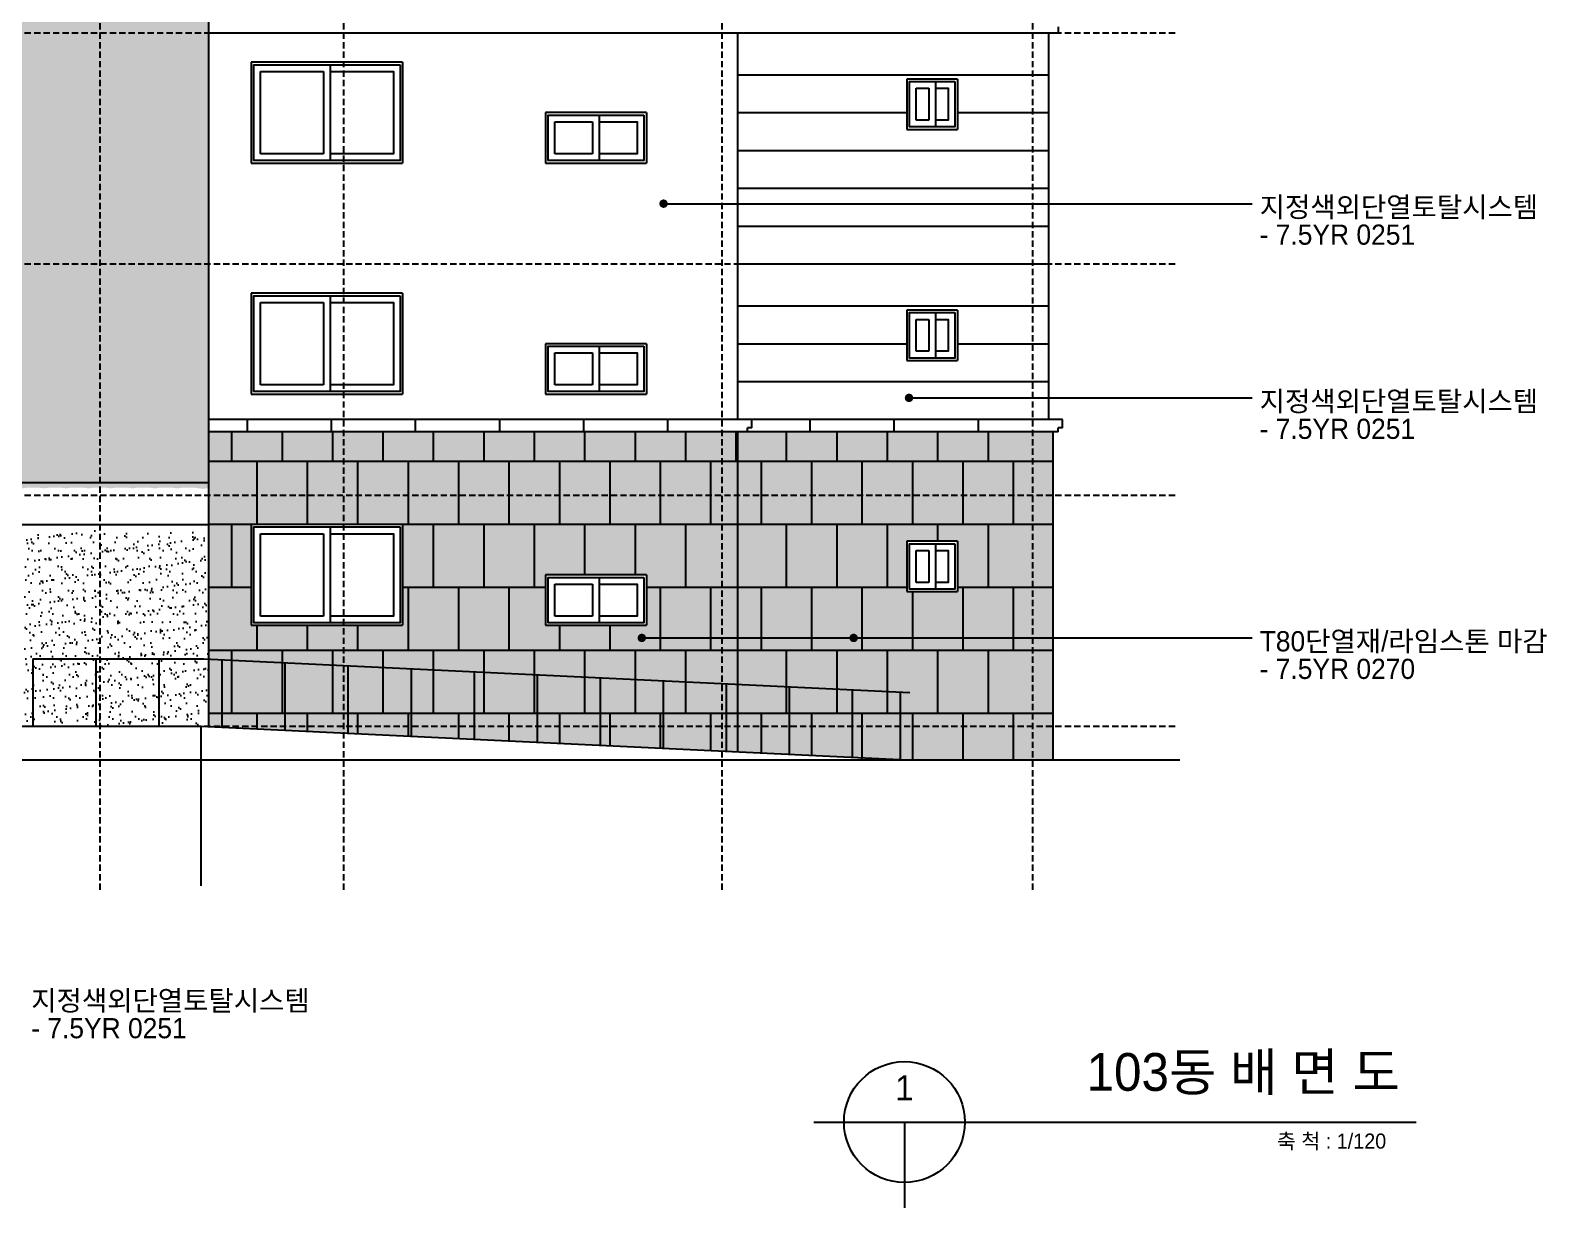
# Model space of a CAD drawing. Extents: x 11416736 to 11582377, y -14295679 to -14163266.
# Drawn here: x 11564336 to 11582377, y -14295679 to -14281668 of the extents above; entities that cross this region are included whole.
import ezdxf
from ezdxf.enums import TextEntityAlignment as Align

# ---------------------------------------------------------------- set-up
doc = ezdxf.new("R2010")
doc.units = 0
doc.header["$LTSCALE"] = 50
doc.header["$MEASUREMENT"] = 0
doc.linetypes.add('HIDDEN', pattern=[0.375, 0.25, -0.125])
for name, color, linetype in [('! 01 진한선', 2, 'CONTINUOUS'), ('! 02 중간선_01', 3, 'CONTINUOUS'), ('! 03 중간선_02', 145, 'CONTINUOUS'), ('! 04 가는선_01', 253, 'CONTINUOUS'), ('! 05 가는선_02', 252, 'CONTINUOUS'), ('! 06 중심선', 11, 'CONTINUOUS'), ('! 12 지시선_안내선', 252, 'CONTINUOUS'), ('! 22 text 진한선', 7, 'CONTINUOUS'), ('! 30 스크린 15', 15, 'CONTINUOUS'), ('! 30 스크린 40', 53, 'CONTINUOUS'), ('TEX', 3, 'CONTINUOUS')]:
    doc.layers.add(name, color=color, linetype=linetype)
doc.styles.add('굴림', font='Gulim.ttf')

msp = doc.modelspace()

# ---------------------------------------------------------------- hatches: boundary and pattern name
at = {"layer": '! 30 스크린 15', "ltscale": 30}
h = msp.add_hatch(color=17, dxfattribs=at)
h.dxf.hatch_style = 1
h.paths.add_polyline_path([(11574765.6, -14288348.3), (11575365.6, -14288348.3), (11575365.6, -14287748.3), (11574765.6, -14287748.3)], flags=16)
h.paths.add_polyline_path([(11574795.6, -14288318.3), (11575335.6, -14288318.3), (11575335.6, -14287778.3), (11574795.6, -14287778.3)], flags=0)
h.paths.add_polyline_path([(11574875.6, -14288238.3), (11575025.6, -14288238.3), (11575025.6, -14287858.3), (11574875.6, -14287858.3)], flags=0)
h.paths.add_polyline_path([(11575255.6, -14287858.3), (11575105.6, -14287778.3), (11575105.6, -14288238.3), (11575255.6, -14288238.3)], flags=0)
h.paths.add_polyline_path([(11572755.6, -14290252.6), (11574765.6, -14290348.3), (11576500.6, -14290348.3), (11576500.6, -14286448.3), (11572755.6, -14286448.3)])
h = msp.add_hatch(color=17, dxfattribs=at)
h.dxf.hatch_style = 1
h.paths.add_polyline_path([(11574765.6, -14288348.3), (11575365.6, -14288348.3), (11575365.6, -14287748.3), (11574765.6, -14287748.3)], flags=16)
h.paths.add_polyline_path([(11574795.6, -14288318.3), (11575335.6, -14288318.3), (11575335.6, -14287778.3), (11574795.6, -14287778.3)], flags=0)
h.paths.add_polyline_path([(11574875.6, -14288238.3), (11575025.6, -14288238.3), (11575025.6, -14287858.3), (11574875.6, -14287858.3)], flags=0)
h.paths.add_polyline_path([(11575105.6, -14288238.3), (11575255.6, -14288238.3), (11575255.6, -14287858.3), (11575105.6, -14287858.3)], flags=0)
h.paths.add_polyline_path([(11572755.6, -14290252.6), (11574765.6, -14290348.3), (11576500.6, -14290348.3), (11576500.6, -14286448.3), (11572755.6, -14286448.3)])
at = {"layer": '! 30 스크린 40', "ltscale": 30}
h = msp.add_hatch(dxfattribs=at)
h.set_pattern_fill('AR-SAND', color=256, scale=100)
h.set_pattern_definition([(37.5, (2965136.8, -10417321.28), (-6.2993358, 192.682377), [0, -152, 0, -170, 0, -162.5]), (7.5, (2965136.8, -10417321.28), (176.9776705, 282.2146065), [0, -82, 0, -137, 0, -52.5]), (327.5, (2965013.8, -10417321.28), (311.4141862, 0.5659054), [0, -50, 0, -180, 0, -235]), (317.5, (2965013.8, -10417321.28), (300.6126605, 87.7675565), [0, -25, 0, -118, 0, -135])])
edge = h.paths.add_edge_path()
edge.add_ellipse((11563840.9, -14287115.2), major_axis=(75, 0), ratio=0.8918919, start_angle=3.88521, end_angle=176.11479, ccw=False)
edge.add_arc((11563972.7, -14286896.2), 221.9, 255.11552, 284.88448)
edge.add_ellipse((11564104.6, -14287115.2), major_axis=(75, 0), ratio=0.8918919, start_angle=3.88521, end_angle=176.11479, ccw=False)
edge.add_arc((11564236.4, -14286896.2), 221.9, 255.11552, 284.88448)
edge.add_ellipse((11564368.2, -14287115.2), major_axis=(75, 0), ratio=0.8918919, start_angle=3.88521, end_angle=176.11479, ccw=False)
edge.add_arc((11564500.1, -14286896.2), 221.9, 255.11552, 284.88448)
edge.add_ellipse((11564631.9, -14287115.2), major_axis=(75, 0), ratio=0.8918919, start_angle=3.88521, end_angle=176.11479, ccw=False)
edge.add_arc((11564763.7, -14286896.2), 221.9, 255.11552, 284.88448)
edge.add_ellipse((11564895.5, -14287115.2), major_axis=(75, 0), ratio=0.8918919, start_angle=3.88521, end_angle=176.11479, ccw=False)
edge.add_arc((11565027.4, -14286896.2), 221.9, 255.11552, 284.88448)
edge.add_ellipse((11565159.2, -14287115.2), major_axis=(75, 0), ratio=0.8918919, start_angle=3.88521, end_angle=176.11479, ccw=False)
edge.add_arc((11565291, -14286896.2), 221.9, 255.11552, 284.88448)
edge.add_ellipse((11565422.9, -14287115.2), major_axis=(75, 0), ratio=0.8918919, start_angle=3.88521, end_angle=176.11479, ccw=False)
edge.add_arc((11565554.7, -14286896.2), 221.9, 255.11552, 284.88448)
edge.add_ellipse((11565686.5, -14287115.2), major_axis=(75, 0), ratio=0.8918919, start_angle=3.88521, end_angle=176.11479, ccw=False)
edge.add_arc((11565818.4, -14286896.2), 221.9, 255.11552, 284.88448)
edge.add_ellipse((11565950.2, -14287115.2), major_axis=(75, 0), ratio=0.8918919, start_angle=3.88521, end_angle=176.11479, ccw=False)
edge.add_arc((11566082, -14286896.2), 221.9, 255.11552, 284.88448)
edge.add_ellipse((11566213.8, -14287115.2), major_axis=(75, 0), ratio=0.8918919, start_angle=3.88521, end_angle=176.11479, ccw=False)
edge.add_arc((11566392.5, -14286644), 478, 257.45549, 277.59102)
edge.add_line((11566455.6, -14287117.9), (11566455.6, -14279998.3))
edge.add_line((11566455.6, -14279998.3), (11557875.6, -14279998.3))
edge.add_line((11557875.6, -14279998.3), (11557875.6, -14281698.3))
edge.add_line((11557875.6, -14281698.3), (11563715.6, -14281698.3))
edge.add_line((11563715.6, -14281698.3), (11563715.6, -14287118))
edge.add_arc((11563709.1, -14286896.2), 221.9, 271.69614, 284.88448)
h = msp.add_hatch(color=256, dxfattribs=at)
h.dxf.hatch_style = 1
h.paths.add_polyline_path([(11568765.6, -14288748.3), (11568765.6, -14287548.3), (11566965.6, -14287548.3), (11566965.6, -14288748.3)], flags=16)
h.paths.add_polyline_path([(11568735.6, -14288718.3), (11568735.6, -14287578.3), (11566995.6, -14287578.3), (11566995.6, -14288718.3)], flags=0)
h.paths.add_polyline_path([(11568655.6, -14288638.3), (11568655.6, -14287658.3), (11567905.6, -14287658.3), (11567905.6, -14288638.3)], flags=0)
h.paths.add_polyline_path([(11567825.6, -14288638.3), (11567825.6, -14287658.3), (11567075.6, -14287658.3), (11567075.6, -14288638.3)], flags=0)
h.paths.add_polyline_path([(11570465.6, -14288748.3), (11571665.6, -14288748.3), (11571665.6, -14288148.3), (11570465.6, -14288148.3)], flags=16)
h.paths.add_polyline_path([(11570495.6, -14288718.3), (11571635.6, -14288718.3), (11571635.6, -14288178.3), (11570495.6, -14288178.3)], flags=0)
h.paths.add_polyline_path([(11570575.6, -14288638.3), (11571025.6, -14288638.3), (11571025.6, -14288258.3), (11570575.6, -14288258.3)], flags=0)
h.paths.add_polyline_path([(11571105.6, -14288638.3), (11571555.6, -14288638.3), (11571555.6, -14288258.3), (11571105.6, -14288258.3)], flags=0)
h.paths.add_polyline_path([(11572755.6, -14290252.6), (11572755.6, -14286448.3), (11566455.6, -14286448.3), (11566455.6, -14289952.6)])
h = msp.add_hatch(dxfattribs=at)
h.set_pattern_fill('AR-SAND', color=256, scale=100)
h.set_pattern_definition([(37.5, (2965236.8, -10417321.28), (-6.2993358, 192.682377), [0, -152, 0, -170, 0, -162.5]), (7.5, (2965236.8, -10417321.28), (176.9776705, 282.2146065), [0, -82, 0, -137, 0, -52.5]), (327.5, (2965113.8, -10417321.28), (311.4141862, 0.5659054), [0, -50, 0, -180, 0, -235]), (317.5, (2965113.8, -10417321.28), (300.6126605, 87.7675565), [0, -25, 0, -118, 0, -135])])
edge = h.paths.add_edge_path()
edge.add_arc((11564336.4, -14287362.5), 262.5, 255.06598, 270.85351, ccw=False)
edge.add_ellipse((11564204.6, -14287581.5), major_axis=(75, 0), ratio=0.8918919, start_angle=324.52556, end_angle=328.86247, ccw=False)
edge.add_line((11564265.6, -14287620.5), (11564265.6, -14289948.3))
edge.add_line((11564265.6, -14289948.3), (11564340.3, -14289948.3))
edge.add_line((11564340.3, -14289948.3), (11564340.3, -14287624.9))
edge = h.paths.add_edge_path()
edge.add_arc((11564863.7, -14287362.5), 262.5, 255.06598, 268.49514, ccw=False)
edge.add_ellipse((11564731.9, -14287581.5), major_axis=(75, 0), ratio=0.8918919, start_angle=211.13753, end_angle=328.86247, ccw=False)
edge.add_arc((11564600.1, -14287362.5), 262.5, 255.06598, 284.93402, ccw=False)
edge.add_ellipse((11564468.2, -14287581.5), major_axis=(75, 0), ratio=0.8918919, start_angle=211.13753, end_angle=328.86247, ccw=False)
edge.add_arc((11564336.4, -14287362.5), 262.5, 270.85351, 284.93402, ccw=False)
edge.add_line((11564340.3, -14287624.9), (11564340.3, -14289948.3))
edge.add_line((11564340.3, -14289948.3), (11564365.6, -14289948.3))
edge.add_line((11564365.6, -14289948.3), (11564365.6, -14289148.3))
edge.add_line((11564365.6, -14289148.3), (11564856.8, -14289148.3))
edge.add_line((11564856.8, -14289148.3), (11564856.8, -14287624.9))
edge = h.paths.add_edge_path()
edge.add_arc((11565391, -14287362.5), 262.5, 255.06598, 262.00749, ccw=False)
edge.add_ellipse((11565259.2, -14287581.5), major_axis=(75, 0), ratio=0.8918919, start_angle=211.13753, end_angle=328.86247, ccw=False)
edge.add_arc((11565127.4, -14287362.5), 262.5, 255.06598, 284.93402, ccw=False)
edge.add_ellipse((11564995.5, -14287581.5), major_axis=(75, 0), ratio=0.8918919, start_angle=211.13753, end_angle=328.86247, ccw=False)
edge.add_arc((11564863.7, -14287362.5), 262.5, 268.49514, 284.93402, ccw=False)
edge.add_line((11564856.8, -14287624.9), (11564856.8, -14289148.3))
edge.add_line((11564856.8, -14289148.3), (11565354.5, -14289148.3))
edge.add_line((11565354.5, -14289148.3), (11565354.5, -14287622.4))
edge = h.paths.add_edge_path()
edge.add_arc((11566182, -14287362.5), 262.5, 255.06598, 258.79276, ccw=False)
edge.add_ellipse((11566050.2, -14287581.5), major_axis=(75, 0), ratio=0.8918919, start_angle=211.13753, end_angle=328.86247, ccw=False)
edge.add_arc((11565918.4, -14287362.5), 262.5, 255.06598, 284.93402, ccw=False)
edge.add_ellipse((11565786.5, -14287581.5), major_axis=(75, 0), ratio=0.8918919, start_angle=211.13753, end_angle=328.86247, ccw=False)
edge.add_arc((11565654.7, -14287362.5), 262.5, 255.06598, 284.93402, ccw=False)
edge.add_ellipse((11565522.9, -14287581.5), major_axis=(75, 0), ratio=0.8918919, start_angle=211.13753, end_angle=328.86247, ccw=False)
edge.add_arc((11565391, -14287362.5), 262.5, 262.00749, 284.93402, ccw=False)
edge.add_line((11565354.5, -14287622.4), (11565354.5, -14289148.3))
edge.add_line((11565354.5, -14289148.3), (11566131, -14289148.3))
edge.add_line((11566131, -14289148.3), (11566131, -14287619.9))
edge = h.paths.add_edge_path()
edge.add_arc((11566445.7, -14287362.5), 262.5, 255.06598, 272.17636, ccw=False)
edge.add_ellipse((11566313.8, -14287581.5), major_axis=(75, 0), ratio=0.8918919, start_angle=211.13753, end_angle=328.86247, ccw=False)
edge.add_arc((11566182, -14287362.5), 262.5, 258.79276, 284.93402, ccw=False)
edge.add_line((11566131, -14287619.9), (11566131, -14289148.3))
edge.add_line((11566131, -14289148.3), (11566403.1, -14289148.3))
edge.add_line((11566403.1, -14289148.3), (11566455.6, -14289153.2))
edge.add_line((11566455.6, -14289153.2), (11566455.6, -14287624.8))
h.paths.add_polyline_path([(11566455.6, -14289153.2), (11566403.1, -14289148.3), (11566131, -14289148.3), (11566131, -14289948.3), (11566365.6, -14289948.3), (11566455.6, -14289956.7)])
h.paths.add_polyline_path([(11566131, -14289148.3), (11565865.6, -14289148.3), (11565865.6, -14289948.3), (11566131, -14289948.3)])
h.paths.add_polyline_path([(11565865.6, -14289148.3), (11565354.5, -14289148.3), (11565354.5, -14289948.3), (11565865.6, -14289948.3)])
h.paths.add_polyline_path([(11565354.5, -14289148.3), (11565115.6, -14289148.3), (11565115.6, -14289948.3), (11565354.5, -14289948.3)])
h.paths.add_polyline_path([(11565115.6, -14289148.3), (11564856.8, -14289148.3), (11564856.8, -14289948.3), (11565115.6, -14289948.3)])
h.paths.add_polyline_path([(11564856.8, -14289148.3), (11564365.6, -14289148.3), (11564365.6, -14289948.3), (11564856.8, -14289948.3)], flags=17)

# ---------------------------------------------------------------- linework, layer by layer
at = {"layer": '! 01 진한선', "ltscale": 30}
for p, q in [((11566455.6, -14279998.3), (11566455.6, -14287117.9)), ((11561025.6, -14287048.3), (11566455.6, -14287048.3)), ((11566455.6, -14287048.3), (11566455.6, -14287548.3)), ((11561025.6, -14287548.3), (11566455.6, -14287548.3)), ((11566455.6, -14287548.3), (11566455.6, -14289952.6)), ((11559615.6, -14289948.3), (11566365.6, -14289948.3)), ((11566365.6, -14289948.3), (11574765.6, -14290348.3))]:
    msp.add_line(p, q, dxfattribs=at)
at = {"layer": '! 01 진한선', "color": 7, "linetype": 'Continuous'}
msp.add_line((11542132.5, -14290348.3), (11578012.4, -14290348.3), dxfattribs=at)
at = {"layer": '! 02 중간선_01'}
for p, q in [((11576570.7, -14281698.3), (11576570.7, -14281627.2)), ((11566455.6, -14281698.3), (11576570.7, -14281698.3)), ((11572755.6, -14286298.3), (11572755.6, -14281698.3)), ((11576450.6, -14281698.3), (11576450.6, -14286298.3)), ((11576615.6, -14286298.3), (11566455.6, -14286298.3)), ((11572920.6, -14286398.3), (11572920.6, -14286298.3)), ((11576615.6, -14286398.3), (11576615.6, -14286298.3)), ((11576565.6, -14286448.3), (11566455.6, -14286448.3)), ((11572755.6, -14290252.6), (11572755.6, -14286448.3)), ((11572920.6, -14286398.3), (11572870.6, -14286398.3)), ((11572870.6, -14286448.3), (11572870.6, -14286398.3)), ((11576500.6, -14286448.3), (11576500.6, -14290348.3)), ((11576615.6, -14286398.3), (11576565.6, -14286398.3)), ((11576565.6, -14286448.3), (11576565.6, -14286398.3))]:
    msp.add_line(p, q, dxfattribs=at)
at = {"layer": '! 03 중간선_02'}
for p, q in [((11566965.6, -14282048.3), (11566965.6, -14283248.3)), ((11568765.6, -14282048.3), (11566965.6, -14282048.3)), ((11568765.6, -14282048.3), (11568765.6, -14283248.3)), ((11574765.6, -14282248.3), (11574765.6, -14282848.3)), ((11575365.6, -14282248.3), (11574765.6, -14282248.3)), ((11575365.6, -14282248.3), (11575365.6, -14282848.3)), ((11570465.6, -14282648.3), (11570465.6, -14283248.3)), ((11571665.6, -14282648.3), (11570465.6, -14282648.3)), ((11571665.6, -14282648.3), (11571665.6, -14283248.3)), ((11574765.6, -14282848.3), (11575365.6, -14282848.3)), ((11566965.6, -14283248.3), (11568765.6, -14283248.3)), ((11570465.6, -14283248.3), (11571665.6, -14283248.3)), ((11566965.6, -14284798.3), (11566965.6, -14285998.3)), ((11568765.6, -14284798.3), (11566965.6, -14284798.3)), ((11568765.6, -14284798.3), (11568765.6, -14285998.3)), ((11574765.6, -14284998.3), (11574765.6, -14285598.3)), ((11575365.6, -14284998.3), (11574765.6, -14284998.3)), ((11575365.6, -14284998.3), (11575365.6, -14285598.3)), ((11570465.6, -14285398.3), (11570465.6, -14285998.3)), ((11571665.6, -14285398.3), (11570465.6, -14285398.3)), ((11571665.6, -14285398.3), (11571665.6, -14285998.3)), ((11574765.6, -14285598.3), (11575365.6, -14285598.3)), ((11566965.6, -14285998.3), (11568765.6, -14285998.3)), ((11570465.6, -14285998.3), (11571665.6, -14285998.3)), ((11566965.6, -14287548.3), (11566965.6, -14288748.3)), ((11568765.6, -14287548.3), (11566965.6, -14287548.3)), ((11568765.6, -14287548.3), (11568765.6, -14288748.3)), ((11574765.6, -14287748.3), (11574765.6, -14288348.3)), ((11575365.6, -14287748.3), (11574765.6, -14287748.3)), ((11575365.6, -14287748.3), (11575365.6, -14288348.3)), ((11570465.6, -14288148.3), (11570465.6, -14288748.3)), ((11571665.6, -14288148.3), (11570465.6, -14288148.3)), ((11571665.6, -14288148.3), (11571665.6, -14288748.3)), ((11574765.6, -14288348.3), (11575365.6, -14288348.3)), ((11566965.6, -14288748.3), (11568765.6, -14288748.3)), ((11570465.6, -14288748.3), (11571665.6, -14288748.3))]:
    msp.add_line(p, q, dxfattribs=at)
at = {"layer": '! 04 가는선_01', "color": 9}
for p, q in [((11567075.6, -14283138.3), (11567075.6, -14282158.3)), ((11567825.6, -14282158.3), (11567825.6, -14283138.3)), ((11567905.6, -14282078.3), (11567905.6, -14283218.3)), ((11574875.6, -14282738.3), (11574875.6, -14282358.3)), ((11575025.6, -14282358.3), (11575025.6, -14282738.3)), ((11575105.6, -14282278.3), (11575105.6, -14282818.3)), ((11570575.6, -14283138.3), (11570575.6, -14282758.3)), ((11571025.6, -14282758.3), (11571025.6, -14283138.3)), ((11571105.6, -14282678.3), (11571105.6, -14283218.3)), ((11567075.6, -14285888.3), (11567075.6, -14284908.3)), ((11567825.6, -14284908.3), (11567825.6, -14285888.3)), ((11567905.6, -14284828.3), (11567905.6, -14285968.3)), ((11575105.6, -14285028.3), (11575105.6, -14285568.3)), ((11574875.6, -14285488.3), (11574875.6, -14285108.3)), ((11575025.6, -14285108.3), (11575025.6, -14285488.3)), ((11571105.6, -14285428.3), (11571105.6, -14285968.3)), ((11570575.6, -14285888.3), (11570575.6, -14285508.3)), ((11571025.6, -14285508.3), (11571025.6, -14285888.3)), ((11567905.6, -14287578.3), (11567905.6, -14288718.3)), ((11567075.6, -14288638.3), (11567075.6, -14287658.3)), ((11567825.6, -14287658.3), (11567825.6, -14288638.3)), ((11575105.6, -14287778.3), (11575105.6, -14288318.3)), ((11574875.6, -14288238.3), (11574875.6, -14287858.3)), ((11575025.6, -14287858.3), (11575025.6, -14288238.3)), ((11570575.6, -14288638.3), (11570575.6, -14288258.3)), ((11571025.6, -14288258.3), (11571025.6, -14288638.3)), ((11571105.6, -14288178.3), (11571105.6, -14288718.3)), ((11564365.6, -14289148.3), (11564365.6, -14289948.3)), ((11564365.6, -14289148.3), (11566398.9, -14289148.3)), ((11565115.6, -14289148.3), (11565115.6, -14289948.3)), ((11565865.6, -14289148.3), (11565865.6, -14289948.3)), ((11566398.9, -14289148.3), (11574798.9, -14289548.3)), ((11566615.6, -14289158.6), (11566615.6, -14289960.2)), ((11567365.6, -14289194.3), (11567365.6, -14289995.9)), ((11568115.6, -14289230), (11568115.6, -14290031.6)), ((11568865.6, -14289265.7), (11568865.6, -14290067.3)), ((11569615.6, -14289301.5), (11569615.6, -14290103)), ((11570365.6, -14289337.2), (11570365.6, -14290138.8)), ((11571115.6, -14289372.9), (11571115.6, -14290174.5)), ((11571865.6, -14289408.6), (11571865.6, -14290210.2)), ((11572615.6, -14289444.3), (11572615.6, -14290245.9)), ((11573365.6, -14289480), (11573365.6, -14290281.6)), ((11574115.6, -14289515.7), (11574115.6, -14290317.3)), ((11574684.1, -14289547.6), (11574684.1, -14290344.4))]:
    msp.add_line(p, q, dxfattribs=at)
for points in [[(11568735.6, -14282078.3), (11568735.6, -14283218.3), (11566995.6, -14283218.3), (11566995.6, -14282078.3)], [(11575335.6, -14282278.3), (11575335.6, -14282818.3), (11574795.6, -14282818.3), (11574795.6, -14282278.3)], [(11571635.6, -14282678.3), (11571635.6, -14283218.3), (11570495.6, -14283218.3), (11570495.6, -14282678.3)], [(11568735.6, -14284828.3), (11568735.6, -14285968.3), (11566995.6, -14285968.3), (11566995.6, -14284828.3)], [(11575335.6, -14285028.3), (11575335.6, -14285568.3), (11574795.6, -14285568.3), (11574795.6, -14285028.3)], [(11571635.6, -14285428.3), (11571635.6, -14285968.3), (11570495.6, -14285968.3), (11570495.6, -14285428.3)], [(11568735.6, -14287578.3), (11568735.6, -14288718.3), (11566995.6, -14288718.3), (11566995.6, -14287578.3)], [(11575335.6, -14287778.3), (11575335.6, -14288318.3), (11574795.6, -14288318.3), (11574795.6, -14287778.3)], [(11571635.6, -14288178.3), (11571635.6, -14288718.3), (11570495.6, -14288718.3), (11570495.6, -14288178.3)]]:
    msp.add_lwpolyline(points, close=True, dxfattribs=at)
for points in [[(11567075.6, -14282158.3), (11567825.6, -14282158.3)], [(11567905.6, -14282158.3), (11568655.6, -14282158.3), (11568655.6, -14283138.3), (11567905.6, -14283138.3)], [(11574875.6, -14282358.3), (11575025.6, -14282358.3)], [(11575105.6, -14282358.3), (11575255.6, -14282358.3), (11575255.6, -14282738.3), (11575105.6, -14282738.3)], [(11570575.6, -14282758.3), (11571025.6, -14282758.3)], [(11571105.6, -14282758.3), (11571555.6, -14282758.3), (11571555.6, -14283138.3), (11571105.6, -14283138.3)], [(11575025.6, -14282738.3), (11574875.6, -14282738.3)], [(11567825.6, -14283138.3), (11567075.6, -14283138.3)], [(11571025.6, -14283138.3), (11570575.6, -14283138.3)], [(11567075.6, -14284908.3), (11567825.6, -14284908.3)], [(11567905.6, -14284908.3), (11568655.6, -14284908.3), (11568655.6, -14285888.3), (11567905.6, -14285888.3)], [(11574875.6, -14285108.3), (11575025.6, -14285108.3)], [(11575105.6, -14285108.3), (11575255.6, -14285108.3), (11575255.6, -14285488.3), (11575105.6, -14285488.3)], [(11570575.6, -14285508.3), (11571025.6, -14285508.3)], [(11571105.6, -14285508.3), (11571555.6, -14285508.3), (11571555.6, -14285888.3), (11571105.6, -14285888.3)], [(11575025.6, -14285488.3), (11574875.6, -14285488.3)], [(11567825.6, -14285888.3), (11567075.6, -14285888.3)], [(11571025.6, -14285888.3), (11570575.6, -14285888.3)], [(11567075.6, -14287658.3), (11567825.6, -14287658.3)], [(11567905.6, -14287658.3), (11568655.6, -14287658.3), (11568655.6, -14288638.3), (11567905.6, -14288638.3)], [(11574875.6, -14287858.3), (11575025.6, -14287858.3)], [(11575105.6, -14287858.3), (11575255.6, -14287858.3), (11575255.6, -14288238.3), (11575105.6, -14288238.3)], [(11570575.6, -14288258.3), (11571025.6, -14288258.3)], [(11571105.6, -14288258.3), (11571555.6, -14288258.3), (11571555.6, -14288638.3), (11571105.6, -14288638.3)], [(11575025.6, -14288238.3), (11574875.6, -14288238.3)], [(11567825.6, -14288638.3), (11567075.6, -14288638.3)], [(11571025.6, -14288638.3), (11570575.6, -14288638.3)]]:
    msp.add_lwpolyline(points, dxfattribs=at)
at = {"layer": '! 05 가는선_02'}
for p, q in [((11572755.6, -14282198.3), (11576450.6, -14282198.3)), ((11572755.6, -14282648.3), (11574765.6, -14282648.3)), ((11575365.6, -14282648.3), (11576450.6, -14282648.3)), ((11572755.6, -14283098.3), (11576450.6, -14283098.3)), ((11572755.6, -14283548.3), (11576450.6, -14283548.3)), ((11572755.6, -14283998.3), (11576450.6, -14283998.3)), ((11572755.6, -14284448.3), (11576450.6, -14284448.3)), ((11572755.6, -14284948.3), (11576450.6, -14284948.3)), ((11572755.6, -14285398.3), (11574765.6, -14285398.3)), ((11575365.6, -14285398.3), (11576450.6, -14285398.3)), ((11572755.6, -14285848.3), (11576450.6, -14285848.3)), ((11566920.6, -14286448.3), (11566920.6, -14286298.3)), ((11567920.6, -14286448.3), (11567920.6, -14286298.3)), ((11568920.6, -14286448.3), (11568920.6, -14286298.3)), ((11569920.6, -14286448.3), (11569920.6, -14286298.3)), ((11570920.6, -14286448.3), (11570920.6, -14286298.3)), ((11571920.6, -14286448.3), (11571920.6, -14286298.3)), ((11573615.6, -14286448.3), (11573615.6, -14286298.3)), ((11574615.6, -14286448.3), (11574615.6, -14286298.3)), ((11575615.6, -14286448.3), (11575615.6, -14286298.3)), ((11566730.6, -14286448.3), (11566730.6, -14286798.3)), ((11567330.6, -14286448.3), (11567330.6, -14286798.3)), ((11567930.6, -14286448.3), (11567930.6, -14286798.3)), ((11568530.6, -14286448.3), (11568530.6, -14286798.3)), ((11569130.6, -14286448.3), (11569130.6, -14286798.3)), ((11569730.6, -14286448.3), (11569730.6, -14286798.3)), ((11570330.6, -14286448.3), (11570330.6, -14286798.3)), ((11570930.6, -14286448.3), (11570930.6, -14286798.3)), ((11571530.6, -14286448.3), (11571530.6, -14286798.3)), ((11572130.6, -14286448.3), (11572130.6, -14286798.3)), ((11572730.6, -14286448.3), (11572730.6, -14286798.3)), ((11573330.6, -14286448.3), (11573330.6, -14286798.3)), ((11573930.6, -14286448.3), (11573930.6, -14286798.3)), ((11574530.6, -14286448.3), (11574530.6, -14286798.3)), ((11575130.6, -14286448.3), (11575130.6, -14286798.3)), ((11575730.6, -14286448.3), (11575730.6, -14286798.3)), ((11576500.6, -14286798.3), (11566455.6, -14286798.3)), ((11567030.6, -14286798.3), (11567030.6, -14287548.3)), ((11567630.6, -14286798.3), (11567630.6, -14287548.3)), ((11568230.6, -14286798.3), (11568230.6, -14287548.3)), ((11568830.6, -14286798.3), (11568830.6, -14287548.3)), ((11569430.6, -14286798.3), (11569430.6, -14287548.3)), ((11570030.6, -14286798.3), (11570030.6, -14287548.3)), ((11570630.6, -14286798.3), (11570630.6, -14287548.3)), ((11571230.6, -14286798.3), (11571230.6, -14287548.3)), ((11571830.6, -14286798.3), (11571830.6, -14287548.3)), ((11572430.6, -14286798.3), (11572430.6, -14287548.3)), ((11573030.6, -14286798.3), (11573030.6, -14287548.3)), ((11573630.6, -14286798.3), (11573630.6, -14287548.3)), ((11574230.6, -14286798.3), (11574230.6, -14287548.3)), ((11574830.6, -14286798.3), (11574830.6, -14287548.3)), ((11575430.6, -14286798.3), (11575430.6, -14287548.3)), ((11576030.6, -14286798.3), (11576030.6, -14287548.3)), ((11576500.6, -14287548.3), (11566455.6, -14287548.3)), ((11566730.6, -14287548.3), (11566730.6, -14288298.3)), ((11569130.6, -14287548.3), (11569130.6, -14288298.3)), ((11569730.6, -14287548.3), (11569730.6, -14288298.3)), ((11570330.6, -14287548.3), (11570330.6, -14288298.3)), ((11570930.6, -14287548.3), (11570930.6, -14288148.3)), ((11571530.6, -14287548.3), (11571530.6, -14288148.3)), ((11572130.6, -14287548.3), (11572130.6, -14288298.3)), ((11573330.6, -14287548.3), (11573330.6, -14288298.3)), ((11573930.6, -14287548.3), (11573930.6, -14288298.3)), ((11574530.6, -14287548.3), (11574530.6, -14288298.3)), ((11575130.6, -14287548.3), (11575130.6, -14287748.3)), ((11575730.6, -14287548.3), (11575730.6, -14288298.3)), ((11566965.6, -14288298.3), (11566455.6, -14288298.3)), ((11570465.6, -14288298.3), (11568765.6, -14288298.3)), ((11568830.6, -14288298.3), (11568830.6, -14289048.3)), ((11569430.6, -14288298.3), (11569430.6, -14289048.3)), ((11570030.6, -14288298.3), (11570030.6, -14289048.3)), ((11574765.6, -14288298.3), (11571665.6, -14288298.3)), ((11571830.6, -14288298.3), (11571830.6, -14289048.3)), ((11572430.6, -14288298.3), (11572430.6, -14289048.3)), ((11573030.6, -14288298.3), (11573030.6, -14289048.3)), ((11573630.6, -14288298.3), (11573630.6, -14289048.3)), ((11574230.6, -14288298.3), (11574230.6, -14289048.3)), ((11574830.6, -14288348.3), (11574830.6, -14289048.3)), ((11576500.6, -14288298.3), (11575365.6, -14288298.3)), ((11575430.6, -14288298.3), (11575430.6, -14289048.3)), ((11576030.6, -14288298.3), (11576030.6, -14289048.3)), ((11567030.6, -14288748.3), (11567030.6, -14289048.3)), ((11567630.6, -14288748.3), (11567630.6, -14289048.3)), ((11568230.6, -14288748.3), (11568230.6, -14289048.3)), ((11570630.6, -14288748.3), (11570630.6, -14289048.3)), ((11571230.6, -14288748.3), (11571230.6, -14289048.3)), ((11576500.6, -14289048.3), (11566455.6, -14289048.3)), ((11566730.6, -14289048.3), (11566730.6, -14289798.3)), ((11567330.6, -14289048.3), (11567330.6, -14289798.3)), ((11567930.6, -14289048.3), (11567930.6, -14289798.3)), ((11568530.6, -14289048.3), (11568530.6, -14289798.3)), ((11569130.6, -14289048.3), (11569130.6, -14289798.3)), ((11569730.6, -14289048.3), (11569730.6, -14289798.3)), ((11570330.6, -14289048.3), (11570330.6, -14289798.3)), ((11570930.6, -14289048.3), (11570930.6, -14289798.3)), ((11571530.6, -14289048.3), (11571530.6, -14289798.3)), ((11572130.6, -14289048.3), (11572130.6, -14289798.3)), ((11573330.6, -14289048.3), (11573330.6, -14289798.3)), ((11573930.6, -14289048.3), (11573930.6, -14289798.3)), ((11574530.6, -14289048.3), (11574530.6, -14289798.3)), ((11575130.6, -14289048.3), (11575130.6, -14289798.3)), ((11575730.6, -14289048.3), (11575730.6, -14289798.3)), ((11576500.6, -14289798.3), (11566455.6, -14289798.3)), ((11567030.6, -14289798.3), (11567030.6, -14289979.9)), ((11567630.6, -14289798.3), (11567630.6, -14290008.5)), ((11568230.6, -14289798.3), (11568230.6, -14290037.1)), ((11568830.6, -14289798.3), (11568830.6, -14290065.7)), ((11569430.6, -14289798.3), (11569430.6, -14290094.2)), ((11570030.6, -14289798.3), (11570030.6, -14290122.8)), ((11570630.6, -14289798.3), (11570630.6, -14290151.4)), ((11571230.6, -14289798.3), (11571230.6, -14290179.9)), ((11571830.6, -14289798.3), (11571830.6, -14290208.5)), ((11572430.6, -14289798.3), (11572430.6, -14290237.1)), ((11573030.6, -14289798.3), (11573030.6, -14290265.7)), ((11573630.6, -14289798.3), (11573630.6, -14290294.2)), ((11574230.6, -14289798.3), (11574230.6, -14290348.3)), ((11574830.6, -14289798.3), (11574830.6, -14290348.3)), ((11575430.6, -14289798.3), (11575430.6, -14290348.3)), ((11576030.6, -14289798.3), (11576030.6, -14290348.3))]:
    msp.add_line(p, q, dxfattribs=at)
at = {"layer": '! 05 가는선_02', "ltscale": 30}
msp.add_line((11566365.6, -14289948.3), (11566365.6, -14291847.9), dxfattribs=at)
at = {"layer": '! 06 중심선', "color": 251, "linetype": 'HIDDEN', "ltscale": 6}
for p, q in [((11565165.6, -14291896.1), (11565165.6, -14272743)), ((11568065.6, -14291896.1), (11568065.6, -14272743)), ((11572565.6, -14291896.1), (11572565.6, -14272743)), ((11576265.6, -14291896.1), (11576265.6, -14272743)), ((11542106.1, -14281698.3), (11577986, -14281698.3)), ((11542106.1, -14284448.3), (11577986, -14284448.3)), ((11542106.1, -14287198.3), (11577986, -14287198.3)), ((11542106.1, -14289948.3), (11577986, -14289948.3))]:
    msp.add_line(p, q, dxfattribs=at)
at = {"layer": '! 12 지시선_안내선', "const_width": 50}
for points in [[(11571845.4, -14283731.4, 1), (11571895.4, -14283731.4, 1)], [(11574765.6, -14286042.4, 1), (11574815.6, -14286042.4, 1)], [(11571586.5, -14288899, 1), (11571636.5, -14288899, 1)], [(11574106.7, -14288899, 1), (11574156.7, -14288899, 1)]]:
    msp.add_lwpolyline(points, format="xyb", close=True, dxfattribs=at)
at = {"layer": '! 12 지시선_안내선'}
for points in [[(11571870.4, -14283731.4), (11578872.7, -14283731.4)], [(11574790.6, -14286042.4), (11578872.7, -14286042.4)], [(11571611.5, -14288899), (11578872.7, -14288899)]]:
    msp.add_lwpolyline(points, dxfattribs=at)
at = {"layer": '! 22 text 진한선', "color": 3}
for p, q in [((11573657.5, -14294662.3), (11580826, -14294662.3)), ((11574736.2, -14294662.3), (11574736.2, -14295678.9))]:
    msp.add_line(p, q, dxfattribs=at)
msp.add_circle((11574736.2, -14294660.2), 719.1, dxfattribs=at)

# ---------------------------------------------------------------- texts
at = {"layer": '! 22 text 진한선', "style": '굴림'}
for s, height, p in [('103동 배 면 도', 449.46, (11580629.6, -14294423.3)), ('축 척 : 1/120', 179.785, (11580467.9, -14295030.3))]:
    msp.add_text(s, height=height, dxfattribs=at).set_placement(p, align=Align.BOTTOM_RIGHT)
msp.add_text('1', height=299.6, dxfattribs=at).set_placement((11574736.2, -14294491.8), align=Align.BOTTOM_CENTER)
at = {"layer": 'TEX', "linetype": 'Continuous', "style": '굴림'}
for s, p in [('지정색외단열토탈시스템', (11578962.6, -14283890.8)), ('- 7.5YR 0251 ', (11578962, -14284219.5)), ('지정색외단열토탈시스템', (11578962.6, -14286201.8)), ('- 7.5YR 0251 ', (11578962, -14286530.5)), ('T80단열재/라임스톤 마감', (11578962.6, -14289058.4)), ('- 7.5YR 0270', (11578962, -14289387.1)), ('지정색외단열토탈시스템', (11564347.5, -14293334.2)), ('- 7.5YR 0251 ', (11564346.9, -14293662.9))]:
    msp.add_text(s, height=240, dxfattribs=at).set_placement(p)

doc.saveas('drawing.dxf')
